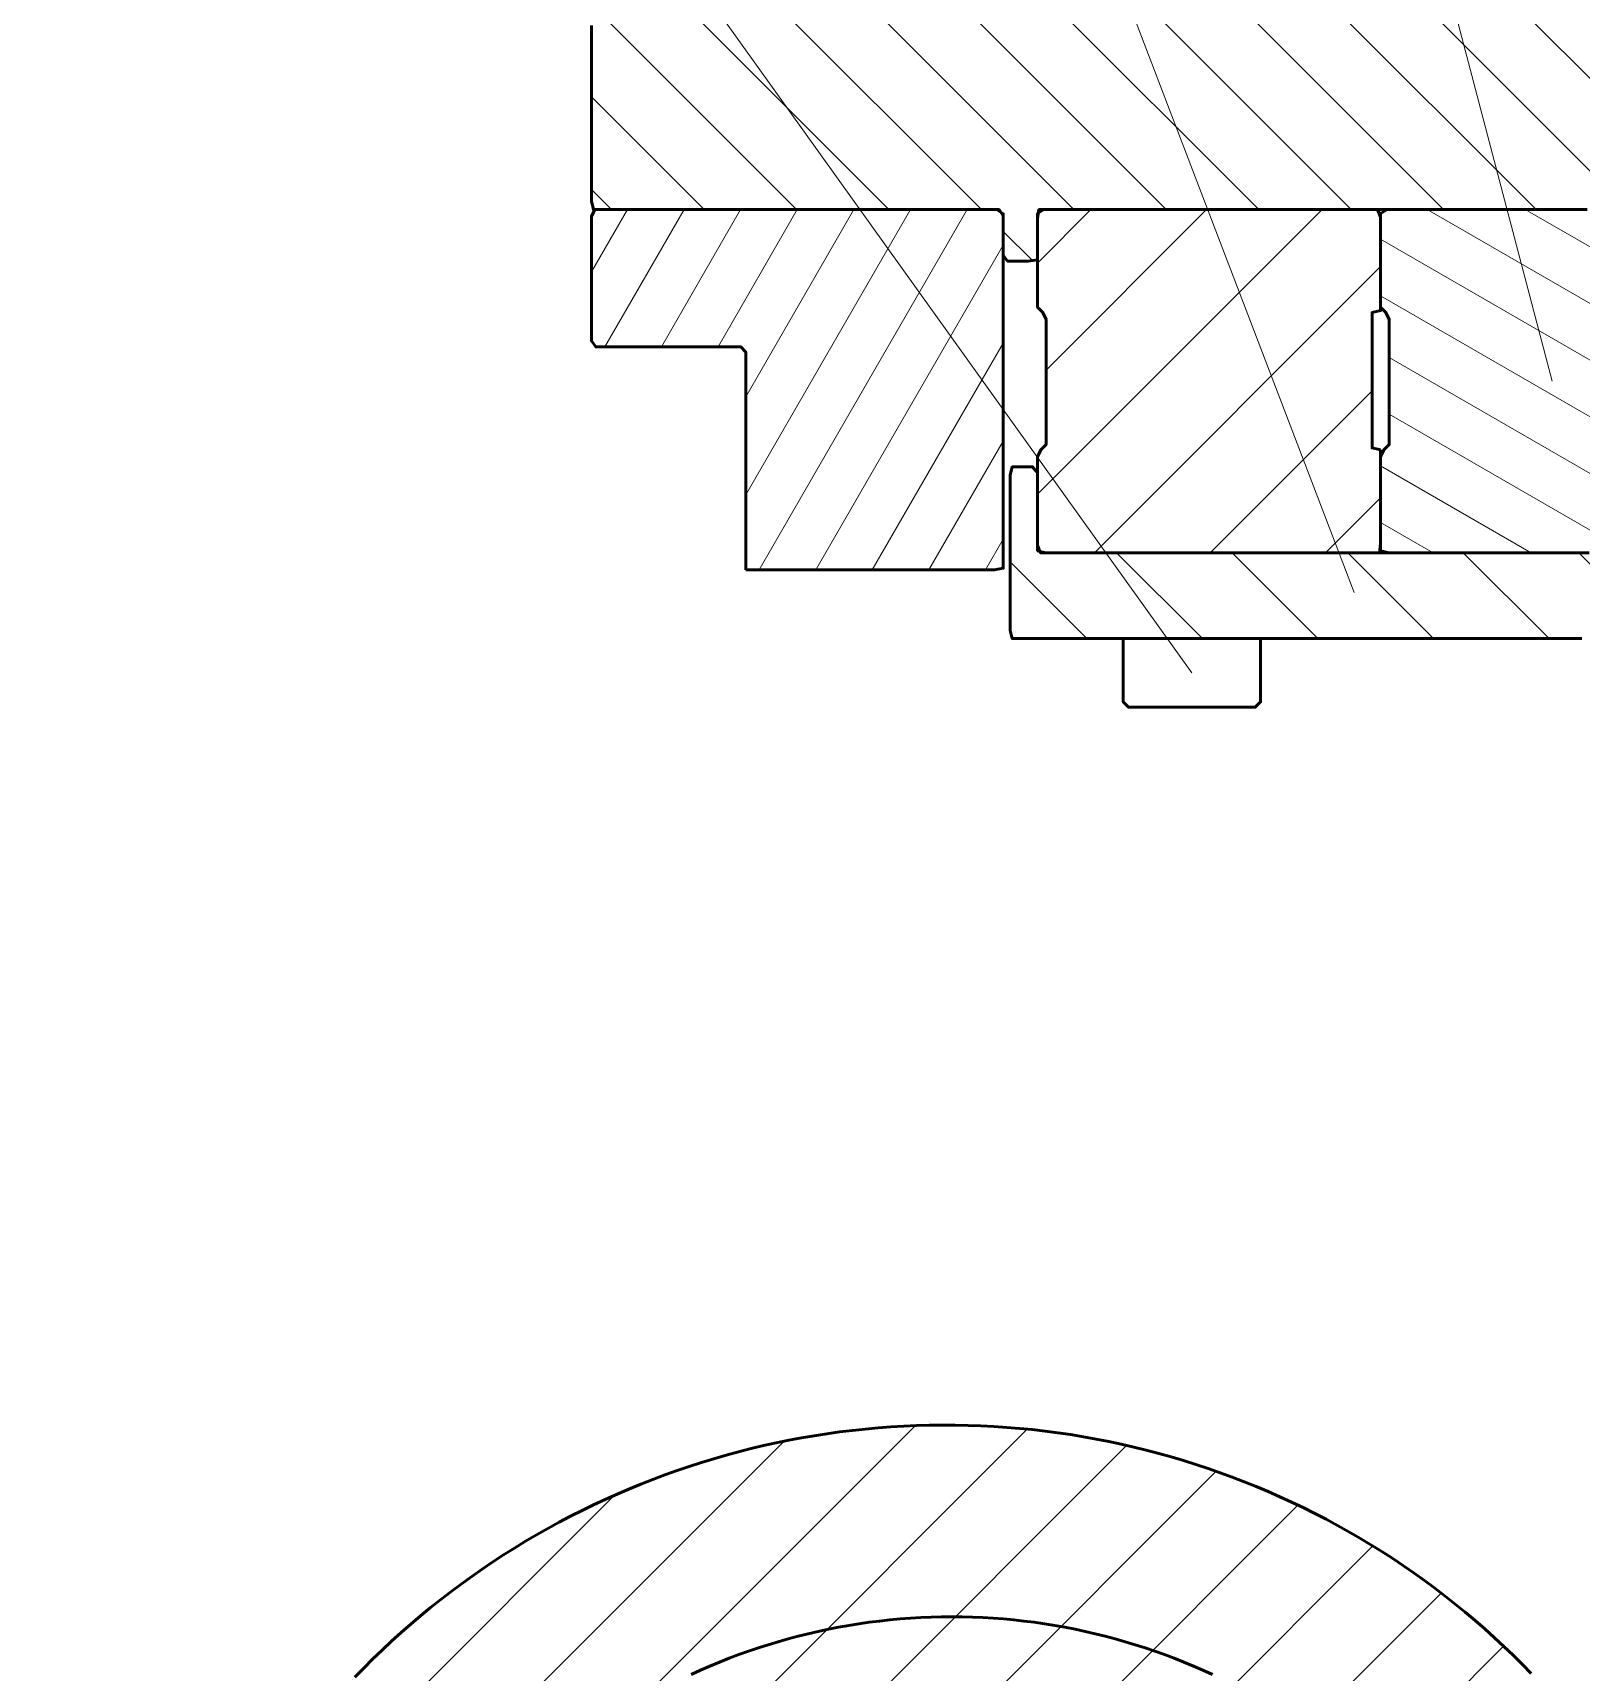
# Model space of a CAD drawing. Header units: millimetres. Extents: x 0 to 420, y 0 to 297.
# Drawn here: x 147.22 to 192.35, y 162.39 to 210.15 of the extents above; entities that cross this region are included whole.
import ezdxf

# ---------------------------------------------------------------- set-up
doc = ezdxf.new("R2010")
doc.units = ezdxf.units.MM
for name, color, linetype, lineweight in [('DIM', 3, 'CONTINUOUS', 18), ('HATCH', 8, 'CONTINUOUS', 13), ('VISIBLE', 7, 'CONTINUOUS', 50)]:
    doc.layers.add(name, color=color, linetype=linetype, lineweight=lineweight)

msp = doc.modelspace()

# ---------------------------------------------------------------- hatches: boundary and pattern name
at = {"layer": 'HATCH'}
h = msp.add_hatch(dxfattribs=at)
h.set_pattern_fill('ANSI31', scale=0.6, angle=90)
h.paths.add_polyline_path([(163.502, 217), (163.803, 217), (164.105, 217), (164.406, 217), (164.708, 217), (165.009, 217), (165.311, 217), (165.612, 217), (165.914, 217), (166.215, 217), (166.517, 217), (166.818, 217), (167.12, 217), (167.421, 217), (167.723, 217), (168.024, 217), (168.326, 217), (168.628, 217), (168.929, 217), (169.231, 217), (169.532, 217), (169.834, 217), (170.135, 217), (170.437, 217), (170.738, 217), (171.04, 217), (171.341, 217), (171.643, 217), (171.944, 217), (172.246, 217), (172.547, 217), (172.849, 217), (173.15, 217), (173.452, 217), (173.753, 217), (174.055, 217), (174.356, 217), (174.658, 217), (174.959, 217), (175.261, 217), (175.502, 217.06), (175.502, 217.362), (175.502, 217.663), (175.502, 217.965), (175.502, 218.266), (175.57, 218.5), (175.871, 218.5), (176.173, 218.5), (176.474, 218.5), (176.502, 218.226), (176.502, 217.924), (176.502, 217.623), (176.502, 217.321), (176.502, 217.02), (176.783, 217), (177.085, 217), (177.386, 217), (177.688, 217), (177.989, 217), (178.291, 217), (178.592, 217), (178.894, 217), (179.195, 217), (179.497, 217), (179.799, 217), (180.1, 217), (180.402, 217), (180.703, 217), (181.005, 217), (181.306, 217), (181.608, 217), (181.909, 217), (182.211, 217), (182.512, 217), (182.814, 217), (183.115, 217), (183.417, 217), (183.718, 217), (184.02, 217), (184.321, 217), (184.623, 217), (184.924, 217), (185.226, 217), (185.527, 217), (185.829, 217), (186.13, 217), (186.432, 217), (186.733, 217), (187.035, 217), (187.336, 217), (187.638, 217), (187.939, 217), (188.241, 217), (188.542, 217), (188.844, 217), (189.145, 217), (189.447, 217), (189.748, 217), (190.05, 217), (190.351, 217), (190.653, 217), (190.954, 217), (191.256, 217), (191.557, 217), (191.859, 217), (192.16, 217), (192.462, 217), (192.763, 217), (193.065, 217), (193.366, 217), (193.668, 217), (193.969, 217), (194.271, 217), (194.573, 217), (194.874, 217), (195.176, 217), (195.477, 217), (195.779, 217), (196.08, 217), (196.382, 217), (196.552, 216.869), (196.735, 216.75), (197.036, 216.75), (197.338, 216.75), (197.639, 216.75), (197.691, 217), (197.902, 216.91), (197.902, 216.608), (197.902, 216.307), (197.902, 216.005), (197.902, 215.704), (197.902, 215.402), (197.902, 215.101), (197.902, 214.799), (197.902, 214.498), (197.902, 214.196), (197.902, 213.895), (197.902, 213.593), (197.902, 213.292), (197.902, 212.99), (197.902, 212.689), (197.902, 212.387), (197.902, 212.085), (197.902, 211.784), (197.902, 211.482), (197.902, 211.181), (197.902, 210.879), (197.902, 210.578), (197.902, 210.276), (197.902, 209.975), (197.902, 209.673), (197.902, 209.372), (197.902, 209.07), (197.902, 208.769), (197.902, 208.467), (197.902, 208.166), (197.902, 207.864), (197.902, 207.563), (197.902, 207.261), (197.902, 206.96), (197.902, 206.658), (197.902, 206.357), (197.902, 206.055), (197.902, 205.754), (197.902, 205.452), (197.902, 205.151), (197.751, 205), (197.652, 205.202), (197.398, 205.25), (197.097, 205.25), (196.795, 205.25), (196.552, 205.192), (196.442, 205), (196.14, 205), (195.839, 205), (195.537, 205), (195.236, 205), (194.934, 205), (194.633, 205), (194.331, 205), (194.03, 205), (193.728, 205), (193.427, 205), (193.125, 205), (192.824, 205), (192.522, 205), (192.221, 205), (191.919, 205), (191.618, 205), (191.316, 205), (191.015, 205), (190.713, 205), (190.412, 205), (190.11, 205), (189.809, 205), (189.507, 205), (189.206, 205), (188.904, 205), (188.603, 205), (188.301, 205), (188, 205), (187.698, 205), (187.397, 205), (187.095, 205), (186.794, 205), (186.492, 205), (186.191, 205), (185.889, 205), (185.588, 205), (185.286, 205), (184.985, 205), (184.683, 205), (184.382, 205), (184.08, 205), (183.779, 205), (183.477, 205), (183.176, 205), (182.874, 205), (182.573, 205), (182.271, 205), (181.969, 205), (181.668, 205), (181.366, 205), (181.065, 205), (180.763, 205), (180.462, 205), (180.16, 205), (179.859, 205), (179.557, 205), (179.256, 205), (178.954, 205), (178.653, 205), (178.351, 205), (178.05, 205), (177.748, 205), (177.447, 205), (177.145, 205), (176.844, 205), (176.542, 205), (176.502, 204.739), (176.502, 204.437), (176.502, 204.136), (176.502, 203.834), (176.502, 203.533), (176.233, 203.5), (175.932, 203.5), (175.63, 203.5), (175.502, 203.673), (175.502, 203.975), (175.502, 204.276), (175.502, 204.578), (175.502, 204.879), (175.321, 205), (175.02, 205), (174.718, 205), (174.417, 205), (174.115, 205), (173.814, 205), (173.512, 205), (173.211, 205), (172.909, 205), (172.608, 205), (172.306, 205), (172.005, 205), (171.703, 205), (171.402, 205), (171.1, 205), (170.799, 205), (170.497, 205), (170.195, 205), (169.894, 205), (169.592, 205), (169.291, 205), (168.989, 205), (168.688, 205), (168.386, 205), (168.085, 205), (167.783, 205), (167.482, 205), (167.18, 205), (166.879, 205), (166.577, 205), (166.276, 205), (165.974, 205), (165.673, 205), (165.371, 205), (165.07, 205), (164.768, 205), (164.467, 205), (164.165, 205), (163.864, 205), (163.562, 205), (163.502, 205.241), (163.502, 205.543), (163.502, 205.844), (163.502, 206.146), (163.502, 206.447), (163.502, 206.749), (163.502, 207.05), (163.502, 207.352), (163.502, 207.653), (163.502, 207.955), (163.502, 208.256), (163.502, 208.558), (163.502, 208.859), (163.502, 209.161), (163.502, 209.462), (163.502, 209.764), (163.502, 210.065), (163.502, 210.367), (163.502, 210.668), (163.502, 210.97), (163.502, 211.271), (163.502, 211.573), (163.502, 211.874), (163.502, 212.176), (163.502, 212.477), (163.502, 212.779), (163.502, 213.08), (163.502, 213.382), (163.502, 213.683), (163.502, 213.985), (163.502, 214.286), (163.502, 214.588), (163.502, 214.889), (163.502, 215.191), (163.502, 215.492), (163.502, 215.794), (163.502, 216.095), (163.502, 216.397), (163.502, 216.698), (163.502, 217)])
h = msp.add_hatch(dxfattribs=at)
h.set_pattern_fill('ANSI31', scale=0.45, angle=15)
h.paths.add_polyline_path([(168.002, 194.5), (168.002, 194.802), (168.002, 195.104), (168.002, 195.406), (168.002, 195.708), (168.002, 196.01), (168.002, 196.312), (168.002, 196.614), (168.002, 196.916), (168.002, 197.218), (168.002, 197.52), (168.002, 197.822), (168.002, 198.124), (168.002, 198.426), (168.002, 198.728), (168.002, 199.03), (168.002, 199.332), (168.002, 199.634), (168.002, 199.936), (168.002, 200.238), (168.002, 200.54), (168.002, 200.842), (167.858, 201), (167.556, 201), (167.254, 201), (166.951, 201), (166.649, 201), (166.347, 201), (166.045, 201), (165.743, 201), (165.441, 201), (165.139, 201), (164.837, 201), (164.535, 201), (164.233, 201), (163.931, 201), (163.629, 201), (163.502, 201.174), (163.502, 201.477), (163.502, 201.779), (163.502, 202.081), (163.502, 202.383), (163.502, 202.685), (163.502, 202.987), (163.502, 203.289), (163.502, 203.591), (163.502, 203.893), (163.502, 204.195), (163.502, 204.497), (163.502, 204.799), (163.602, 205), (163.905, 205), (164.207, 205), (164.509, 205), (164.811, 205), (165.113, 205), (165.415, 205), (165.717, 205), (166.019, 205), (166.321, 205), (166.623, 205), (166.925, 205), (167.227, 205), (167.529, 205), (167.831, 205), (168.133, 205), (168.435, 205), (168.737, 205), (169.039, 205), (169.341, 205), (169.643, 205), (169.945, 205), (170.247, 205), (170.549, 205), (170.851, 205), (171.153, 205), (171.455, 205), (171.757, 205), (172.059, 205), (172.361, 205), (172.663, 205), (172.965, 205), (173.267, 205), (173.569, 205), (173.871, 205), (174.173, 205), (174.475, 205), (174.777, 205), (175.079, 205), (175.381, 205), (175.502, 204.819), (175.502, 204.517), (175.502, 204.215), (175.502, 203.913), (175.502, 203.611), (175.502, 203.309), (175.502, 203.007), (175.502, 202.705), (175.502, 202.403), (175.502, 202.101), (175.502, 201.799), (175.502, 201.497), (175.502, 201.195), (175.502, 200.893), (175.502, 200.591), (175.502, 200.289), (175.502, 199.987), (175.502, 199.685), (175.502, 199.383), (175.502, 199.081), (175.502, 198.779), (175.502, 198.477), (175.502, 198.174), (175.502, 197.872), (175.502, 197.57), (175.502, 197.268), (175.502, 196.966), (175.502, 196.664), (175.502, 196.362), (175.502, 196.06), (175.502, 195.758), (175.502, 195.456), (175.502, 195.154), (175.502, 194.852), (175.502, 194.55), (175.25, 194.5), (174.948, 194.5), (174.646, 194.5), (174.344, 194.5), (174.042, 194.5), (173.74, 194.5), (173.438, 194.5), (173.136, 194.5), (172.834, 194.5), (172.532, 194.5), (172.23, 194.5), (171.928, 194.5), (171.626, 194.5), (171.324, 194.5), (171.022, 194.5), (170.72, 194.5), (170.418, 194.5), (170.116, 194.5), (169.814, 194.5), (169.512, 194.5), (169.21, 194.5), (168.908, 194.5), (168.606, 194.5), (168.304, 194.5), (168.002, 194.5)])
h = msp.add_hatch(dxfattribs=at)
h.set_pattern_fill('ANSI31', scale=0.75)
h.paths.add_polyline_path([(186.502, 198), (186.502, 197.696), (186.502, 197.393), (186.502, 197.089), (186.502, 196.785), (186.502, 196.481), (186.502, 196.178), (186.502, 195.874), (186.502, 195.57), (186.502, 195.267), (186.465, 195), (186.161, 195), (185.857, 195), (185.554, 195), (185.25, 195), (184.946, 195), (184.643, 195), (184.339, 195), (184.035, 195), (183.731, 195), (183.428, 195), (183.124, 195), (182.82, 195), (182.517, 195), (182.213, 195), (181.909, 195), (181.606, 195), (181.302, 195), (180.998, 195), (180.694, 195), (180.391, 195), (180.087, 195), (179.783, 195), (179.48, 195), (179.176, 195), (178.872, 195), (178.568, 195), (178.265, 195), (177.961, 195), (177.657, 195), (177.354, 195), (177.05, 195), (176.746, 195), (176.502, 195.059), (176.502, 195.363), (176.502, 195.667), (176.502, 195.97), (176.502, 196.274), (176.502, 196.578), (176.502, 196.881), (176.502, 197.185), (176.502, 197.489), (176.502, 197.793), (176.598, 198), (176.752, 198.15), (176.752, 198.454), (176.752, 198.757), (176.752, 199.061), (176.752, 199.365), (176.752, 199.669), (176.752, 199.972), (176.752, 200.276), (176.752, 200.58), (176.752, 200.883), (176.752, 201.187), (176.752, 201.491), (176.752, 201.794), (176.654, 202), (176.502, 202.152), (176.502, 202.456), (176.502, 202.759), (176.502, 203.063), (176.502, 203.367), (176.502, 203.67), (176.502, 203.974), (176.502, 204.278), (176.502, 204.581), (176.502, 204.885), (176.691, 205), (176.994, 205), (177.298, 205), (177.602, 205), (177.906, 205), (178.209, 205), (178.513, 205), (178.817, 205), (179.12, 205), (179.424, 205), (179.728, 205), (180.031, 205), (180.335, 205), (180.639, 205), (180.943, 205), (181.246, 205), (181.55, 205), (181.854, 205), (182.157, 205), (182.461, 205), (182.765, 205), (183.068, 205), (183.372, 205), (183.676, 205), (183.98, 205), (184.283, 205), (184.587, 205), (184.891, 205), (185.194, 205), (185.498, 205), (185.802, 205), (186.106, 205), (186.409, 205), (186.502, 204.789), (186.502, 204.485), (186.502, 204.181), (186.502, 203.878), (186.502, 203.574), (186.502, 203.27), (186.502, 202.967), (186.502, 202.663), (186.502, 202.359), (186.502, 202.056), (186.254, 202), (186.252, 201.698), (186.252, 201.394), (186.252, 201.091), (186.252, 200.787), (186.252, 200.483), (186.252, 200.18), (186.252, 199.876), (186.252, 199.572), (186.252, 199.269), (186.252, 198.965), (186.252, 198.661), (186.252, 198.357), (186.252, 198.054), (186.502, 198)])
h = msp.add_hatch(dxfattribs=at)
h.set_pattern_fill('ANSI31', scale=0.45, angle=105)
h.paths.add_polyline_path([(196.502, 198), (196.502, 197.696), (196.502, 197.393), (196.502, 197.089), (196.502, 196.785), (196.502, 196.481), (196.502, 196.178), (196.502, 195.874), (196.502, 195.57), (196.502, 195.267), (196.465, 195), (196.161, 195), (195.857, 195), (195.554, 195), (195.25, 195), (194.946, 195), (194.643, 195), (194.339, 195), (194.035, 195), (193.731, 195), (193.428, 195), (193.124, 195), (192.82, 195), (192.517, 195), (192.213, 195), (191.909, 195), (191.606, 195), (191.302, 195), (190.998, 195), (190.694, 195), (190.391, 195), (190.087, 195), (189.783, 195), (189.48, 195), (189.176, 195), (188.872, 195), (188.568, 195), (188.265, 195), (187.961, 195), (187.657, 195), (187.354, 195), (187.05, 195), (186.746, 195), (186.502, 195.059), (186.502, 195.363), (186.502, 195.667), (186.502, 195.97), (186.502, 196.274), (186.502, 196.578), (186.502, 196.881), (186.502, 197.185), (186.502, 197.489), (186.502, 197.793), (186.598, 198), (186.752, 198.15), (186.752, 198.454), (186.752, 198.757), (186.752, 199.061), (186.752, 199.365), (186.752, 199.669), (186.752, 199.972), (186.752, 200.276), (186.752, 200.58), (186.752, 200.883), (186.752, 201.187), (186.752, 201.491), (186.752, 201.794), (186.654, 202), (186.502, 202.152), (186.502, 202.456), (186.502, 202.759), (186.502, 203.063), (186.502, 203.367), (186.502, 203.67), (186.502, 203.974), (186.502, 204.278), (186.502, 204.581), (186.502, 204.885), (186.691, 205), (186.994, 205), (187.298, 205), (187.602, 205), (187.906, 205), (188.209, 205), (188.513, 205), (188.817, 205), (189.12, 205), (189.424, 205), (189.728, 205), (190.031, 205), (190.335, 205), (190.639, 205), (190.943, 205), (191.246, 205), (191.55, 205), (191.854, 205), (192.157, 205), (192.461, 205), (192.765, 205), (193.068, 205), (193.372, 205), (193.676, 205), (193.98, 205), (194.283, 205), (194.587, 205), (194.891, 205), (195.194, 205), (195.498, 205), (195.802, 205), (196.106, 205), (196.409, 205), (196.502, 204.789), (196.502, 204.485), (196.502, 204.181), (196.502, 203.878), (196.502, 203.574), (196.502, 203.27), (196.502, 202.967), (196.502, 202.663), (196.502, 202.359), (196.502, 202.056), (196.254, 202), (196.252, 201.698), (196.252, 201.394), (196.252, 201.091), (196.252, 200.787), (196.252, 200.483), (196.252, 200.18), (196.252, 199.876), (196.252, 199.572), (196.252, 199.269), (196.252, 198.965), (196.252, 198.661), (196.252, 198.357), (196.252, 198.054), (196.502, 198)])
h = msp.add_hatch(dxfattribs=at)
h.set_pattern_fill('ANSI31', scale=0.75, angle=90)
h.paths.add_polyline_path([(196.502, 195), (196.502, 194.698), (196.502, 194.396), (196.502, 194.095), (196.502, 193.793), (196.502, 193.491), (196.502, 193.189), (196.502, 192.888), (196.502, 192.586), (196.286, 192.5), (195.984, 192.5), (195.683, 192.5), (195.381, 192.5), (195.079, 192.5), (194.777, 192.5), (194.476, 192.5), (194.174, 192.5), (193.872, 192.5), (193.57, 192.5), (193.268, 192.5), (192.967, 192.5), (192.665, 192.5), (192.363, 192.5), (192.061, 192.5), (191.76, 192.5), (191.458, 192.5), (191.156, 192.5), (190.854, 192.5), (190.553, 192.5), (190.251, 192.5), (189.949, 192.5), (189.647, 192.5), (189.346, 192.5), (189.044, 192.5), (188.742, 192.5), (188.44, 192.5), (188.139, 192.5), (187.837, 192.5), (187.535, 192.5), (187.233, 192.5), (186.932, 192.5), (186.63, 192.5), (186.328, 192.5), (186.026, 192.5), (185.725, 192.5), (185.423, 192.5), (185.121, 192.5), (184.819, 192.5), (184.518, 192.5), (184.216, 192.5), (183.914, 192.5), (183.612, 192.5), (183.311, 192.5), (183.009, 192.5), (182.707, 192.5), (182.405, 192.5), (182.104, 192.5), (181.802, 192.5), (181.5, 192.5), (181.198, 192.5), (180.897, 192.5), (180.595, 192.5), (180.293, 192.5), (179.991, 192.5), (179.69, 192.5), (179.388, 192.5), (179.086, 192.5), (178.784, 192.5), (178.483, 192.5), (178.181, 192.5), (177.879, 192.5), (177.577, 192.5), (177.276, 192.5), (176.974, 192.5), (176.672, 192.5), (176.37, 192.5), (176.068, 192.5), (175.767, 192.5), (175.702, 192.737), (175.702, 193.039), (175.702, 193.34), (175.702, 193.642), (175.702, 193.944), (175.702, 194.246), (175.702, 194.547), (175.702, 194.849), (175.702, 195.151), (175.702, 195.453), (175.702, 195.754), (175.702, 196.056), (175.702, 196.358), (175.702, 196.66), (175.702, 196.961), (175.702, 197.263), (175.767, 197.5), (176.068, 197.5), (176.37, 197.5), (176.502, 197.33), (176.502, 197.028), (176.502, 196.726), (176.502, 196.425), (176.502, 196.123), (176.502, 195.821), (176.502, 195.519), (176.502, 195.218), (176.586, 195), (176.888, 195), (177.19, 195), (177.491, 195), (177.793, 195), (178.095, 195), (178.397, 195), (178.698, 195), (179, 195), (179.302, 195), (179.604, 195), (179.905, 195), (180.207, 195), (180.509, 195), (180.811, 195), (181.112, 195), (181.414, 195), (181.716, 195), (182.018, 195), (182.319, 195), (182.621, 195), (182.923, 195), (183.225, 195), (183.526, 195), (183.828, 195), (184.13, 195), (184.432, 195), (184.733, 195), (185.035, 195), (185.337, 195), (185.639, 195), (185.94, 195), (186.242, 195), (186.544, 195), (186.846, 195), (187.147, 195), (187.449, 195), (187.751, 195), (188.053, 195), (188.354, 195), (188.656, 195), (188.958, 195), (189.26, 195), (189.561, 195), (189.863, 195), (190.165, 195), (190.467, 195), (190.768, 195), (191.07, 195), (191.372, 195), (191.674, 195), (191.976, 195), (192.277, 195), (192.579, 195), (192.881, 195), (193.183, 195), (193.484, 195), (193.786, 195), (194.088, 195), (194.39, 195), (194.691, 195), (194.993, 195), (195.295, 195), (195.597, 195), (195.898, 195), (196.2, 195), (196.502, 195)])
h = msp.add_hatch(dxfattribs=at)
h.set_pattern_fill('ANSI31', scale=0.75)
h.paths.add_polyline_path([(156.918, 128.439), (156.651, 128.703), (156.388, 128.971), (156.129, 129.243), (155.874, 129.518), (155.624, 129.798), (155.378, 130.082), (155.136, 130.369), (154.899, 130.66), (154.666, 130.954), (154.438, 131.252), (154.214, 131.553), (153.995, 131.858), (153.781, 132.166), (153.572, 132.478), (153.367, 132.792), (153.167, 133.11), (152.972, 133.431), (152.782, 133.754), (152.597, 134.081), (152.417, 134.41), (152.242, 134.742), (152.072, 135.077), (151.907, 135.414), (151.747, 135.754), (151.593, 136.096), (151.444, 136.44), (151.3, 136.787), (151.162, 137.136), (151.028, 137.487), (150.901, 137.84), (150.789, 138.198), (150.689, 138.56), (150.594, 138.923), (150.506, 139.288), (150.423, 139.654), (150.345, 140.021), (150.273, 140.389), (150.205, 140.758), (150.14, 141.128), (150.081, 141.499), (150.028, 141.87), (149.981, 142.242), (149.939, 142.615), (149.903, 142.989), (149.873, 143.363), (149.848, 143.738), (149.83, 144.113), (149.817, 144.488), (149.809, 144.863), (149.805, 145.238), (149.807, 145.614), (149.815, 145.989), (149.828, 146.364), (149.847, 146.739), (149.873, 147.113), (149.903, 147.487), (149.94, 147.861), (149.983, 148.234), (150.031, 148.606), (150.085, 148.977), (150.145, 149.348), (150.211, 149.717), (150.28, 150.086), (150.355, 150.454), (150.436, 150.821), (150.522, 151.186), (150.614, 151.55), (150.712, 151.912), (150.816, 152.273), (150.925, 152.632), (151.039, 152.989), (151.16, 153.345), (151.286, 153.698), (151.417, 154.05), (151.554, 154.4), (151.696, 154.747), (151.844, 155.092), (151.995, 155.435), (152.152, 155.776), (152.314, 156.115), (152.482, 156.451), (152.655, 156.784), (152.833, 157.114), (153.016, 157.442), (153.204, 157.766), (153.398, 158.088), (153.596, 158.407), (153.799, 158.722), (154.008, 159.034), (154.221, 159.343), (154.439, 159.649), (154.662, 159.951), (154.889, 160.249), (155.121, 160.545), (155.357, 160.837), (155.597, 161.125), (155.842, 161.41), (156.091, 161.69), (156.345, 161.967), (156.603, 162.239), (156.865, 162.508), (157.131, 162.772), (157.402, 163.032), (157.677, 163.288), (157.955, 163.54), (158.238, 163.787), (158.524, 164.029), (158.815, 164.267), (159.109, 164.5), (159.406, 164.729), (159.708, 164.953), (160.012, 165.172), (160.319, 165.388), (160.63, 165.598), (160.944, 165.804), (161.262, 166.004), (161.582, 166.199), (161.906, 166.39), (162.232, 166.575), (162.561, 166.755), (162.894, 166.93), (163.229, 167.099), (163.566, 167.263), (163.906, 167.422), (164.249, 167.575), (164.594, 167.723), (164.941, 167.866), (165.29, 168.002), (165.642, 168.134), (165.996, 168.26), (166.351, 168.38), (166.708, 168.495), (167.067, 168.605), (167.428, 168.709), (167.79, 168.808), (168.154, 168.9), (168.519, 168.987), (168.885, 169.068), (169.253, 169.143), (169.622, 169.212), (169.992, 169.276), (170.363, 169.333), (170.735, 169.385), (171.107, 169.431), (171.48, 169.471), (171.854, 169.504), (172.228, 169.532), (172.603, 169.554), (172.978, 169.57), (173.353, 169.58), (173.729, 169.584), (174.104, 169.584), (174.479, 169.577), (174.854, 169.564), (175.229, 169.545), (175.604, 169.52), (175.978, 169.489), (176.351, 169.453), (176.724, 169.41), (177.096, 169.361), (177.468, 169.307), (177.838, 169.246), (178.208, 169.18), (178.576, 169.108), (178.943, 169.03), (179.309, 168.946), (179.673, 168.856), (180.036, 168.761), (180.398, 168.66), (180.757, 168.552), (181.115, 168.44), (181.472, 168.322), (181.826, 168.198), (182.179, 168.069), (182.529, 167.935), (182.877, 167.795), (183.223, 167.649), (183.567, 167.498), (183.908, 167.342), (184.247, 167.18), (184.583, 167.012), (184.916, 166.84), (185.246, 166.662), (185.574, 166.479), (185.898, 166.29), (186.22, 166.097), (186.538, 165.898), (186.854, 165.694), (187.166, 165.485), (187.474, 165.272), (187.779, 165.053), (188.081, 164.83), (188.379, 164.601), (188.674, 164.369), (188.965, 164.132), (189.252, 163.891), (189.535, 163.645), (189.815, 163.394), (190.09, 163.139), (190.361, 162.88), (190.629, 162.616), (190.891, 162.348), (191.15, 162.076), (191.404, 161.8), (191.654, 161.52), (191.899, 161.236), (192.14, 160.947), (192.376, 160.656), (192.607, 160.36), (192.834, 160.061), (193.056, 159.758), (193.272, 159.452), (193.484, 159.142), (193.691, 158.829), (193.894, 158.513), (194.091, 158.194), (194.284, 157.872), (194.471, 157.546), (194.654, 157.218), (194.83, 156.887), (195.002, 156.553), (195.168, 156.217), (195.329, 155.878), (195.485, 155.536), (195.634, 155.192), (195.779, 154.846), (195.918, 154.497), (196.051, 154.146), (196.179, 153.793), (196.301, 153.438), (196.417, 153.081), (196.528, 152.723), (196.633, 152.362), (196.732, 152), (196.825, 151.637), (196.913, 151.272), (196.995, 150.906), (197.072, 150.538), (197.143, 150.17), (197.207, 149.8), (197.266, 149.429), (197.32, 149.058), (197.367, 148.685), (197.408, 148.312), (197.443, 147.939), (197.473, 147.565), (197.496, 147.19), (197.513, 146.815), (197.525, 146.44), (197.53, 146.065), (197.529, 145.689), (197.523, 145.314), (197.51, 144.939), (197.492, 144.564), (197.467, 144.189), (197.437, 143.815), (197.4, 143.442), (197.358, 143.069), (197.311, 142.696), (197.257, 142.325), (197.198, 141.954), (197.133, 141.585), (197.062, 141.216), (196.985, 140.849), (196.902, 140.483), (196.813, 140.118), (196.719, 139.755), (196.619, 139.393), (196.513, 139.033), (196.401, 138.675), (196.284, 138.318), (196.161, 137.963), (196.032, 137.611), (195.898, 137.26), (195.758, 136.912), (195.613, 136.566), (195.462, 136.222), (195.306, 135.881), (195.145, 135.542), (194.979, 135.206), (194.807, 134.872), (194.63, 134.541), (194.448, 134.212), (194.261, 133.887), (194.069, 133.565), (193.871, 133.246), (193.669, 132.93), (193.461, 132.617), (193.249, 132.307), (193.031, 132.001), (192.809, 131.699), (192.582, 131.4), (192.351, 131.105), (192.114, 130.813), (191.873, 130.525), (191.628, 130.241), (191.378, 129.961), (191.124, 129.685), (190.865, 129.413), (190.603, 129.145), (190.337, 128.88), (190.066, 128.62), (189.791, 128.364), (189.513, 128.113), (189.23, 127.866), (188.943, 127.624), (188.653, 127.386), (188.359, 127.152), (188.061, 126.924), (187.76, 126.7), (187.455, 126.481), (187.147, 126.267), (186.835, 126.058), (186.521, 125.853), (186.202, 125.654), (185.881, 125.46), (185.557, 125.271), (185.23, 125.087), (184.901, 124.907), (184.568, 124.732), (184.233, 124.563), (183.896, 124.399), (183.556, 124.24), (183.213, 124.087), (182.868, 123.939), (182.521, 123.797), (182.171, 123.66), (181.82, 123.529), (181.466, 123.403), (181.11, 123.283), (180.753, 123.168), (180.394, 123.059), (180.033, 122.956), (179.671, 122.858), (179.307, 122.767), (178.941, 122.68), (178.575, 122.599), (178.207, 122.523), (177.839, 122.453), (177.469, 122.388), (177.098, 122.33), (176.727, 122.277), (176.354, 122.23), (175.981, 122.19), (175.607, 122.154), (175.233, 122.125), (174.859, 122.102), (174.484, 122.084), (174.109, 122.073), (173.733, 122.067), (173.358, 122.068), (172.983, 122.074), (172.607, 122.085), (172.232, 122.101), (171.858, 122.123), (171.483, 122.151), (171.11, 122.185), (170.736, 122.224), (170.364, 122.27), (169.992, 122.321), (169.621, 122.378), (169.251, 122.441), (168.882, 122.509), (168.514, 122.584), (168.147, 122.664), (167.782, 122.75), (167.418, 122.841), (167.055, 122.937), (166.694, 123.038), (166.334, 123.144), (165.976, 123.256), (165.619, 123.374), (165.264, 123.497), (164.912, 123.625), (164.561, 123.759), (164.213, 123.899), (163.866, 124.044), (163.523, 124.194), (163.181, 124.349), (162.842, 124.51), (162.505, 124.675), (162.169, 124.844), (161.837, 125.018), (161.507, 125.197), (161.18, 125.381), (160.856, 125.57), (160.534, 125.764), (160.216, 125.963), (159.901, 126.167), (159.589, 126.375), (159.28, 126.589), (158.975, 126.807), (158.67, 127.026), (158.369, 127.25), (158.072, 127.479), (157.778, 127.713), (157.487, 127.95), (157.201, 128.193), (156.918, 128.439)])
h.paths.add_polyline_path([(174.002, 164), (173.7, 163.997), (173.399, 163.99), (173.097, 163.977), (172.796, 163.96), (172.496, 163.937), (172.195, 163.909), (171.896, 163.876), (171.596, 163.839), (171.298, 163.796), (171, 163.748), (170.703, 163.695), (170.407, 163.637), (170.112, 163.575), (169.818, 163.507), (169.525, 163.434), (169.234, 163.357), (168.944, 163.275), (168.655, 163.188), (168.368, 163.096), (168.082, 162.999), (167.798, 162.897), (167.516, 162.791), (167.236, 162.68), (166.957, 162.564), (166.681, 162.444), (166.406, 162.319), (166.134, 162.189), (165.864, 162.055), (165.596, 161.917), (165.33, 161.774), (165.067, 161.626), (164.807, 161.474), (164.549, 161.318), (164.293, 161.157), (164.041, 160.993), (163.791, 160.824), (163.544, 160.65), (163.3, 160.473), (163.059, 160.292), (162.821, 160.106), (162.586, 159.917), (162.355, 159.724), (162.127, 159.527), (161.902, 159.326), (161.68, 159.121), (161.462, 158.913), (161.247, 158.701), (161.036, 158.486), (160.829, 158.267), (160.625, 158.044), (160.425, 157.819), (160.229, 157.589), (160.037, 157.357), (159.849, 157.121), (159.664, 156.883), (159.484, 156.641), (159.308, 156.396), (159.136, 156.149), (158.968, 155.898), (158.804, 155.645), (158.644, 155.389), (158.489, 155.13), (158.339, 154.869), (158.192, 154.605), (158.05, 154.339), (157.913, 154.071), (157.78, 153.8), (157.651, 153.527), (157.527, 153.252), (157.408, 152.975), (157.294, 152.696), (157.184, 152.415), (157.079, 152.133), (156.978, 151.848), (156.883, 151.562), (156.792, 151.275), (156.706, 150.986), (156.625, 150.695), (156.549, 150.403), (156.477, 150.11), (156.411, 149.816), (156.35, 149.521), (156.293, 149.225), (156.241, 148.927), (156.195, 148.629), (156.153, 148.331), (156.117, 148.031), (156.085, 147.731), (156.059, 147.431), (156.037, 147.13), (156.021, 146.829), (156.01, 146.528), (156.003, 146.226), (156.002, 145.925), (156.006, 145.623), (156.015, 145.322), (156.029, 145.02), (156.047, 144.719), (156.071, 144.419), (156.1, 144.118), (156.134, 143.819), (156.174, 143.52), (156.218, 143.221), (156.267, 142.924), (156.321, 142.627), (156.38, 142.331), (156.444, 142.037), (156.512, 141.743), (156.586, 141.451), (156.665, 141.159), (156.748, 140.87), (156.837, 140.581), (156.93, 140.294), (157.028, 140.009), (157.131, 139.726), (157.238, 139.444), (157.35, 139.164), (157.467, 138.886), (157.589, 138.61), (157.715, 138.336), (157.846, 138.064), (157.981, 137.795), (158.121, 137.527), (158.265, 137.262), (158.413, 137), (158.566, 136.74), (158.724, 136.483), (158.885, 136.228), (159.051, 135.976), (159.221, 135.727), (159.395, 135.481), (159.574, 135.238), (159.756, 134.997), (159.942, 134.76), (160.133, 134.526), (160.327, 134.296), (160.525, 134.068), (160.727, 133.844), (160.932, 133.623), (161.141, 133.406), (161.354, 133.192), (161.57, 132.982), (161.79, 132.776), (162.014, 132.573), (162.24, 132.374), (162.47, 132.179), (162.703, 131.988), (162.94, 131.8), (163.179, 131.617), (163.422, 131.438), (163.667, 131.262), (163.916, 131.091), (164.167, 130.924), (164.421, 130.762), (164.677, 130.603), (164.937, 130.449), (165.198, 130.3), (165.463, 130.154), (165.729, 130.014), (165.998, 129.877), (166.27, 129.745), (166.543, 129.618), (166.819, 129.495), (167.096, 129.377), (167.376, 129.264), (167.657, 129.155), (167.94, 129.051), (168.225, 128.952), (168.511, 128.858), (168.799, 128.768), (169.089, 128.684), (169.38, 128.604), (169.672, 128.529), (169.965, 128.459), (170.259, 128.393), (170.555, 128.333), (170.851, 128.278), (171.149, 128.228), (171.447, 128.182), (171.746, 128.142), (172.045, 128.107), (172.345, 128.076), (172.646, 128.051), (172.947, 128.031), (173.248, 128.016), (173.549, 128.006), (173.851, 128.001), (174.153, 128.001), (174.454, 128.006), (174.756, 128.016), (175.057, 128.031), (175.358, 128.051), (175.658, 128.076), (175.958, 128.107), (176.258, 128.142), (176.557, 128.182), (176.855, 128.228), (177.152, 128.278), (177.449, 128.333), (177.744, 128.393), (178.039, 128.459), (178.332, 128.529), (178.624, 128.604), (178.915, 128.684), (179.204, 128.768), (179.492, 128.858), (179.779, 128.952), (180.064, 129.051), (180.347, 129.155), (180.628, 129.264), (180.908, 129.377), (181.185, 129.495), (181.461, 129.618), (181.734, 129.745), (182.005, 129.877), (182.274, 130.014), (182.541, 130.154), (182.805, 130.3), (183.067, 130.449), (183.326, 130.603), (183.583, 130.762), (183.837, 130.924), (184.088, 131.091), (184.336, 131.262), (184.582, 131.438), (184.824, 131.617), (185.064, 131.8), (185.3, 131.988), (185.533, 132.179), (185.763, 132.374), (185.99, 132.573), (186.213, 132.776), (186.433, 132.982), (186.65, 133.192), (186.862, 133.406), (187.072, 133.623), (187.277, 133.844), (187.479, 134.068), (187.677, 134.296), (187.871, 134.526), (188.061, 134.76), (188.248, 134.997), (188.43, 135.238), (188.608, 135.481), (188.783, 135.727), (188.953, 135.976), (189.118, 136.228), (189.28, 136.483), (189.437, 136.74), (189.59, 137), (189.739, 137.262), (189.883, 137.527), (190.023, 137.795), (190.158, 138.064), (190.289, 138.336), (190.415, 138.61), (190.536, 138.886), (190.653, 139.164), (190.765, 139.444), (190.873, 139.726), (190.976, 140.009), (191.074, 140.294), (191.167, 140.581), (191.255, 140.87), (191.339, 141.159), (191.417, 141.451), (191.491, 141.743), (191.56, 142.037), (191.624, 142.331), (191.683, 142.627), (191.737, 142.924), (191.786, 143.221), (191.83, 143.52), (191.869, 143.819), (191.903, 144.118), (191.932, 144.419), (191.956, 144.719), (191.975, 145.02), (191.989, 145.322), (191.998, 145.623), (192.002, 145.925), (192, 146.226), (191.994, 146.528), (191.983, 146.829), (191.966, 147.13), (191.945, 147.431), (191.918, 147.731), (191.887, 148.031), (191.85, 148.331), (191.809, 148.629), (191.762, 148.927), (191.711, 149.225), (191.654, 149.521), (191.593, 149.816), (191.526, 150.11), (191.455, 150.403), (191.379, 150.695), (191.298, 150.986), (191.212, 151.275), (191.121, 151.562), (191.025, 151.848), (190.925, 152.133), (190.82, 152.415), (190.71, 152.696), (190.595, 152.975), (190.476, 153.252), (190.352, 153.527), (190.224, 153.8), (190.091, 154.071), (189.953, 154.339), (189.812, 154.605), (189.665, 154.869), (189.514, 155.13), (189.359, 155.389), (189.2, 155.645), (189.036, 155.898), (188.868, 156.149), (188.696, 156.396), (188.52, 156.641), (188.339, 156.883), (188.155, 157.121), (187.967, 157.357), (187.774, 157.589), (187.578, 157.819), (187.378, 158.044), (187.175, 158.267), (186.967, 158.486), (186.756, 158.701), (186.542, 158.913), (186.324, 159.121), (186.102, 159.326), (185.877, 159.527), (185.649, 159.724), (185.417, 159.917), (185.182, 160.106), (184.945, 160.292), (184.704, 160.473), (184.46, 160.65), (184.213, 160.824), (183.963, 160.993), (183.71, 161.157), (183.455, 161.318), (183.197, 161.474), (182.936, 161.626), (182.673, 161.774), (182.408, 161.917), (182.14, 162.055), (181.87, 162.189), (181.598, 162.319), (181.323, 162.444), (181.047, 162.564), (180.768, 162.68), (180.488, 162.791), (180.205, 162.897), (179.921, 162.999), (179.636, 163.096), (179.349, 163.188), (179.06, 163.275), (178.77, 163.357), (178.478, 163.434), (178.186, 163.507), (177.892, 163.575), (177.597, 163.637), (177.301, 163.695), (177.004, 163.748), (176.706, 163.796), (176.407, 163.839), (176.108, 163.876), (175.808, 163.909), (175.508, 163.937), (175.207, 163.96), (174.906, 163.977), (174.605, 163.99), (174.303, 163.997), (174.002, 164)], flags=0)

# ---------------------------------------------------------------- linework, layer by layer
at = {"layer": 'DIM'}
for p, q in [((181.002, 191.5), (115.429, 283)), ((185.731, 193.843), (151.619, 283)), ((191.502, 200), (169.714, 283))]:
    msp.add_line(p, q, dxfattribs=at)
at = {"layer": 'VISIBLE'}
for points in [[(192.522, 205), (192.221, 205), (191.919, 205), (191.618, 205), (191.316, 205), (191.015, 205), (190.713, 205), (190.412, 205), (190.11, 205), (189.809, 205), (189.507, 205), (189.206, 205), (188.904, 205), (188.603, 205), (188.301, 205), (188, 205), (187.698, 205), (187.397, 205), (187.095, 205), (186.794, 205), (186.492, 205), (186.191, 205), (185.889, 205), (185.588, 205), (185.286, 205), (184.985, 205), (184.683, 205), (184.382, 205), (184.08, 205), (183.779, 205), (183.477, 205), (183.176, 205), (182.874, 205), (182.573, 205), (182.271, 205), (181.969, 205), (181.668, 205), (181.366, 205), (181.065, 205), (180.763, 205), (180.462, 205), (180.16, 205), (179.859, 205), (179.557, 205), (179.256, 205), (178.954, 205), (178.653, 205), (178.351, 205), (178.05, 205), (177.748, 205), (177.447, 205), (177.145, 205), (176.844, 205), (176.542, 205), (176.502, 204.739), (176.502, 204.437), (176.502, 204.136), (176.502, 203.834), (176.502, 203.533), (176.233, 203.5), (175.932, 203.5), (175.63, 203.5), (175.502, 203.673), (175.502, 203.975), (175.502, 204.276), (175.502, 204.578), (175.502, 204.879), (175.321, 205), (175.02, 205), (174.718, 205), (174.417, 205), (174.115, 205), (173.814, 205), (173.512, 205), (173.211, 205), (172.909, 205), (172.608, 205), (172.306, 205), (172.005, 205), (171.703, 205), (171.402, 205), (171.1, 205), (170.799, 205), (170.497, 205), (170.195, 205), (169.894, 205), (169.592, 205), (169.291, 205), (168.989, 205), (168.688, 205), (168.386, 205), (168.085, 205), (167.783, 205), (167.482, 205), (167.18, 205), (166.879, 205), (166.577, 205), (166.276, 205), (165.974, 205), (165.673, 205), (165.371, 205), (165.07, 205), (164.768, 205), (164.467, 205), (164.165, 205), (163.864, 205), (163.562, 205), (163.502, 205.241), (163.502, 205.543), (163.502, 205.844), (163.502, 206.146), (163.502, 206.447), (163.502, 206.749), (163.502, 207.05), (163.502, 207.352), (163.502, 207.653), (163.502, 207.955), (163.502, 208.256), (163.502, 208.558), (163.502, 208.859), (163.502, 209.161), (163.502, 209.462), (163.502, 209.764), (163.502, 210.065), (163.502, 210.367)], [(192.517, 195), (192.213, 195), (191.909, 195), (191.606, 195), (191.302, 195), (190.998, 195), (190.694, 195), (190.391, 195), (190.087, 195), (189.783, 195), (189.48, 195), (189.176, 195), (188.872, 195), (188.568, 195), (188.265, 195), (187.961, 195), (187.657, 195), (187.354, 195), (187.05, 195), (186.746, 195), (186.502, 195.059), (186.502, 195.363), (186.502, 195.667), (186.502, 195.97), (186.502, 196.274), (186.502, 196.578), (186.502, 196.881), (186.502, 197.185), (186.502, 197.489), (186.502, 197.793), (186.598, 198), (186.752, 198.15), (186.752, 198.454), (186.752, 198.757), (186.752, 199.061), (186.752, 199.365), (186.752, 199.669), (186.752, 199.972), (186.752, 200.276), (186.752, 200.58), (186.752, 200.883), (186.752, 201.187), (186.752, 201.491), (186.752, 201.794), (186.654, 202), (186.502, 202.152), (186.502, 202.456), (186.502, 202.759), (186.502, 203.063), (186.502, 203.367), (186.502, 203.67), (186.502, 203.974), (186.502, 204.278), (186.502, 204.581), (186.502, 204.885), (186.691, 205), (186.994, 205), (187.298, 205), (187.602, 205), (187.906, 205), (188.209, 205), (188.513, 205), (188.817, 205), (189.12, 205), (189.424, 205), (189.728, 205), (190.031, 205), (190.335, 205), (190.639, 205), (190.943, 205), (191.246, 205), (191.55, 205), (191.854, 205), (192.157, 205), (192.461, 205)], [(192.363, 192.5), (192.061, 192.5), (191.76, 192.5), (191.458, 192.5), (191.156, 192.5), (190.854, 192.5), (190.553, 192.5), (190.251, 192.5), (189.949, 192.5), (189.647, 192.5), (189.346, 192.5), (189.044, 192.5), (188.742, 192.5), (188.44, 192.5), (188.139, 192.5), (187.837, 192.5), (187.535, 192.5), (187.233, 192.5), (186.932, 192.5), (186.63, 192.5), (186.328, 192.5), (186.026, 192.5), (185.725, 192.5), (185.423, 192.5), (185.121, 192.5), (184.819, 192.5), (184.518, 192.5), (184.216, 192.5), (183.914, 192.5), (183.612, 192.5), (183.311, 192.5), (183.009, 192.5), (182.707, 192.5), (182.405, 192.5), (182.104, 192.5), (181.802, 192.5), (181.5, 192.5), (181.198, 192.5), (180.897, 192.5), (180.595, 192.5), (180.293, 192.5), (179.991, 192.5), (179.69, 192.5), (179.388, 192.5), (179.086, 192.5), (178.784, 192.5), (178.483, 192.5), (178.181, 192.5), (177.879, 192.5), (177.577, 192.5), (177.276, 192.5), (176.974, 192.5), (176.672, 192.5), (176.37, 192.5), (176.068, 192.5), (175.767, 192.5), (175.702, 192.737), (175.702, 193.039), (175.702, 193.34), (175.702, 193.642), (175.702, 193.944), (175.702, 194.246), (175.702, 194.547), (175.702, 194.849), (175.702, 195.151), (175.702, 195.453), (175.702, 195.754), (175.702, 196.056), (175.702, 196.358), (175.702, 196.66), (175.702, 196.961), (175.702, 197.263), (175.767, 197.5), (176.068, 197.5), (176.37, 197.5), (176.502, 197.33), (176.502, 197.028), (176.502, 196.726), (176.502, 196.425), (176.502, 196.123), (176.502, 195.821), (176.502, 195.519), (176.502, 195.218), (176.586, 195), (176.888, 195), (177.19, 195), (177.491, 195), (177.793, 195), (178.095, 195), (178.397, 195), (178.698, 195), (179, 195), (179.302, 195), (179.604, 195), (179.905, 195), (180.207, 195), (180.509, 195), (180.811, 195), (181.112, 195), (181.414, 195), (181.716, 195), (182.018, 195), (182.319, 195), (182.621, 195), (182.923, 195), (183.225, 195), (183.526, 195), (183.828, 195), (184.13, 195), (184.432, 195), (184.733, 195), (185.035, 195), (185.337, 195), (185.639, 195), (185.94, 195), (186.242, 195), (186.544, 195), (186.846, 195), (187.147, 195), (187.449, 195), (187.751, 195), (188.053, 195), (188.354, 195), (188.656, 195), (188.958, 195), (189.26, 195), (189.561, 195), (189.863, 195), (190.165, 195), (190.467, 195), (190.768, 195), (191.07, 195), (191.372, 195), (191.674, 195), (191.976, 195), (192.277, 195), (192.579, 195)], [(156.603, 162.239), (156.865, 162.508), (157.131, 162.772), (157.402, 163.032), (157.677, 163.288), (157.955, 163.54), (158.238, 163.787), (158.524, 164.029), (158.815, 164.267), (159.109, 164.5), (159.406, 164.729), (159.708, 164.953), (160.012, 165.172), (160.319, 165.388), (160.63, 165.598), (160.944, 165.804), (161.262, 166.004), (161.582, 166.199), (161.906, 166.39), (162.232, 166.575), (162.561, 166.755), (162.894, 166.93), (163.229, 167.099), (163.566, 167.263), (163.906, 167.422), (164.249, 167.575), (164.594, 167.723), (164.941, 167.866), (165.29, 168.002), (165.642, 168.134), (165.996, 168.26), (166.351, 168.38), (166.708, 168.495), (167.067, 168.605), (167.428, 168.709), (167.79, 168.808), (168.154, 168.9), (168.519, 168.987), (168.885, 169.068), (169.253, 169.143), (169.622, 169.212), (169.992, 169.276), (170.363, 169.333), (170.735, 169.385), (171.107, 169.431), (171.48, 169.471), (171.854, 169.504), (172.228, 169.532), (172.603, 169.554), (172.978, 169.57), (173.353, 169.58), (173.729, 169.584), (174.104, 169.584), (174.479, 169.577), (174.854, 169.564), (175.229, 169.545), (175.604, 169.52), (175.978, 169.489), (176.351, 169.453), (176.724, 169.41), (177.096, 169.361), (177.468, 169.307), (177.838, 169.246), (178.208, 169.18), (178.576, 169.108), (178.943, 169.03), (179.309, 168.946), (179.673, 168.856), (180.036, 168.761), (180.398, 168.66), (180.757, 168.552), (181.115, 168.44), (181.472, 168.322), (181.826, 168.198), (182.179, 168.069), (182.529, 167.935), (182.877, 167.795), (183.223, 167.649), (183.567, 167.498), (183.908, 167.342), (184.247, 167.18), (184.583, 167.012), (184.916, 166.84), (185.246, 166.662), (185.574, 166.479), (185.898, 166.29), (186.22, 166.097), (186.538, 165.898), (186.854, 165.694), (187.166, 165.485), (187.474, 165.272), (187.779, 165.053), (188.081, 164.83), (188.379, 164.601), (188.674, 164.369), (188.965, 164.132), (189.252, 163.891), (189.535, 163.645), (189.815, 163.394), (190.09, 163.139), (190.361, 162.88), (190.629, 162.616), (190.891, 162.348)], [(181.598, 162.319), (181.323, 162.444), (181.047, 162.564), (180.768, 162.68), (180.488, 162.791), (180.205, 162.897), (179.921, 162.999), (179.636, 163.096), (179.349, 163.188), (179.06, 163.275), (178.77, 163.357), (178.478, 163.434), (178.186, 163.507), (177.892, 163.575), (177.597, 163.637), (177.301, 163.695), (177.004, 163.748), (176.706, 163.796), (176.407, 163.839), (176.108, 163.876), (175.808, 163.909), (175.508, 163.937), (175.207, 163.96), (174.906, 163.977), (174.605, 163.99), (174.303, 163.997), (174.002, 164), (174.002, 164), (173.7, 163.997), (173.399, 163.99), (173.097, 163.977), (172.796, 163.96), (172.496, 163.937), (172.195, 163.909), (171.896, 163.876), (171.596, 163.839), (171.298, 163.796), (171, 163.748), (170.703, 163.695), (170.407, 163.637), (170.112, 163.575), (169.818, 163.507), (169.525, 163.434), (169.234, 163.357), (168.944, 163.275), (168.655, 163.188), (168.368, 163.096), (168.082, 162.999), (167.798, 162.897), (167.516, 162.791), (167.236, 162.68), (166.957, 162.564), (166.681, 162.444), (166.406, 162.319)]]:
    msp.add_lwpolyline(points, dxfattribs=at)
for points in [[(168.002, 194.5), (168.002, 194.802), (168.002, 195.104), (168.002, 195.406), (168.002, 195.708), (168.002, 196.01), (168.002, 196.312), (168.002, 196.614), (168.002, 196.916), (168.002, 197.218), (168.002, 197.52), (168.002, 197.822), (168.002, 198.124), (168.002, 198.426), (168.002, 198.728), (168.002, 199.03), (168.002, 199.332), (168.002, 199.634), (168.002, 199.936), (168.002, 200.238), (168.002, 200.54), (168.002, 200.842), (167.858, 201), (167.556, 201), (167.254, 201), (166.951, 201), (166.649, 201), (166.347, 201), (166.045, 201), (165.743, 201), (165.441, 201), (165.139, 201), (164.837, 201), (164.535, 201), (164.233, 201), (163.931, 201), (163.629, 201), (163.502, 201.174), (163.502, 201.477), (163.502, 201.779), (163.502, 202.081), (163.502, 202.383), (163.502, 202.685), (163.502, 202.987), (163.502, 203.289), (163.502, 203.591), (163.502, 203.893), (163.502, 204.195), (163.502, 204.497), (163.502, 204.799), (163.602, 205), (163.905, 205), (164.207, 205), (164.509, 205), (164.811, 205), (165.113, 205), (165.415, 205), (165.717, 205), (166.019, 205), (166.321, 205), (166.623, 205), (166.925, 205), (167.227, 205), (167.529, 205), (167.831, 205), (168.133, 205), (168.435, 205), (168.737, 205), (169.039, 205), (169.341, 205), (169.643, 205), (169.945, 205), (170.247, 205), (170.549, 205), (170.851, 205), (171.153, 205), (171.455, 205), (171.757, 205), (172.059, 205), (172.361, 205), (172.663, 205), (172.965, 205), (173.267, 205), (173.569, 205), (173.871, 205), (174.173, 205), (174.475, 205), (174.777, 205), (175.079, 205), (175.381, 205), (175.502, 204.819), (175.502, 204.517), (175.502, 204.215), (175.502, 203.913), (175.502, 203.611), (175.502, 203.309), (175.502, 203.007), (175.502, 202.705), (175.502, 202.403), (175.502, 202.101), (175.502, 201.799), (175.502, 201.497), (175.502, 201.195), (175.502, 200.893), (175.502, 200.591), (175.502, 200.289), (175.502, 199.987), (175.502, 199.685), (175.502, 199.383), (175.502, 199.081), (175.502, 198.779), (175.502, 198.477), (175.502, 198.174), (175.502, 197.872), (175.502, 197.57), (175.502, 197.268), (175.502, 196.966), (175.502, 196.664), (175.502, 196.362), (175.502, 196.06), (175.502, 195.758), (175.502, 195.456), (175.502, 195.154), (175.502, 194.852), (175.502, 194.55), (175.25, 194.5), (174.948, 194.5), (174.646, 194.5), (174.344, 194.5), (174.042, 194.5), (173.74, 194.5), (173.438, 194.5), (173.136, 194.5), (172.834, 194.5), (172.532, 194.5), (172.23, 194.5), (171.928, 194.5), (171.626, 194.5), (171.324, 194.5), (171.022, 194.5), (170.72, 194.5), (170.418, 194.5), (170.116, 194.5), (169.814, 194.5), (169.512, 194.5), (169.21, 194.5), (168.908, 194.5), (168.606, 194.5), (168.304, 194.5), (168.002, 194.5)], [(186.502, 198), (186.502, 197.696), (186.502, 197.393), (186.502, 197.089), (186.502, 196.785), (186.502, 196.481), (186.502, 196.178), (186.502, 195.874), (186.502, 195.57), (186.502, 195.267), (186.465, 195), (186.161, 195), (185.857, 195), (185.554, 195), (185.25, 195), (184.946, 195), (184.643, 195), (184.339, 195), (184.035, 195), (183.731, 195), (183.428, 195), (183.124, 195), (182.82, 195), (182.517, 195), (182.213, 195), (181.909, 195), (181.606, 195), (181.302, 195), (180.998, 195), (180.694, 195), (180.391, 195), (180.087, 195), (179.783, 195), (179.48, 195), (179.176, 195), (178.872, 195), (178.568, 195), (178.265, 195), (177.961, 195), (177.657, 195), (177.354, 195), (177.05, 195), (176.746, 195), (176.502, 195.059), (176.502, 195.363), (176.502, 195.667), (176.502, 195.97), (176.502, 196.274), (176.502, 196.578), (176.502, 196.881), (176.502, 197.185), (176.502, 197.489), (176.502, 197.793), (176.598, 198), (176.752, 198.15), (176.752, 198.454), (176.752, 198.757), (176.752, 199.061), (176.752, 199.365), (176.752, 199.669), (176.752, 199.972), (176.752, 200.276), (176.752, 200.58), (176.752, 200.883), (176.752, 201.187), (176.752, 201.491), (176.752, 201.794), (176.654, 202), (176.502, 202.152), (176.502, 202.456), (176.502, 202.759), (176.502, 203.063), (176.502, 203.367), (176.502, 203.67), (176.502, 203.974), (176.502, 204.278), (176.502, 204.581), (176.502, 204.885), (176.691, 205), (176.994, 205), (177.298, 205), (177.602, 205), (177.906, 205), (178.209, 205), (178.513, 205), (178.817, 205), (179.12, 205), (179.424, 205), (179.728, 205), (180.031, 205), (180.335, 205), (180.639, 205), (180.943, 205), (181.246, 205), (181.55, 205), (181.854, 205), (182.157, 205), (182.461, 205), (182.765, 205), (183.068, 205), (183.372, 205), (183.676, 205), (183.98, 205), (184.283, 205), (184.587, 205), (184.891, 205), (185.194, 205), (185.498, 205), (185.802, 205), (186.106, 205), (186.409, 205), (186.502, 204.789), (186.502, 204.485), (186.502, 204.181), (186.502, 203.878), (186.502, 203.574), (186.502, 203.27), (186.502, 202.967), (186.502, 202.663), (186.502, 202.359), (186.502, 202.056), (186.254, 202), (186.252, 201.698), (186.252, 201.394), (186.252, 201.091), (186.252, 200.787), (186.252, 200.483), (186.252, 200.18), (186.252, 199.876), (186.252, 199.572), (186.252, 199.269), (186.252, 198.965), (186.252, 198.661), (186.252, 198.357), (186.252, 198.054), (186.502, 198)], [(183.002, 192.5), (183.002, 192.192), (183.002, 191.885), (183.002, 191.577), (183.002, 191.269), (183.002, 190.962), (183.002, 190.654), (182.848, 190.5), (182.54, 190.5), (182.233, 190.5), (181.925, 190.5), (181.617, 190.5), (181.31, 190.5), (181.002, 190.5), (180.694, 190.5), (180.386, 190.5), (180.079, 190.5), (179.771, 190.5), (179.463, 190.5), (179.156, 190.5), (179.002, 190.654), (179.002, 190.962), (179.002, 191.269), (179.002, 191.577), (179.002, 191.885), (179.002, 192.192), (179.002, 192.5), (179.31, 192.5), (179.617, 192.5), (179.925, 192.5), (180.233, 192.5), (180.54, 192.5), (180.848, 192.5), (181.156, 192.5), (181.463, 192.5), (181.771, 192.5), (182.079, 192.5), (182.386, 192.5), (182.694, 192.5), (183.002, 192.5)]]:
    msp.add_lwpolyline(points, close=True, dxfattribs=at)

doc.saveas('drawing.dxf')
